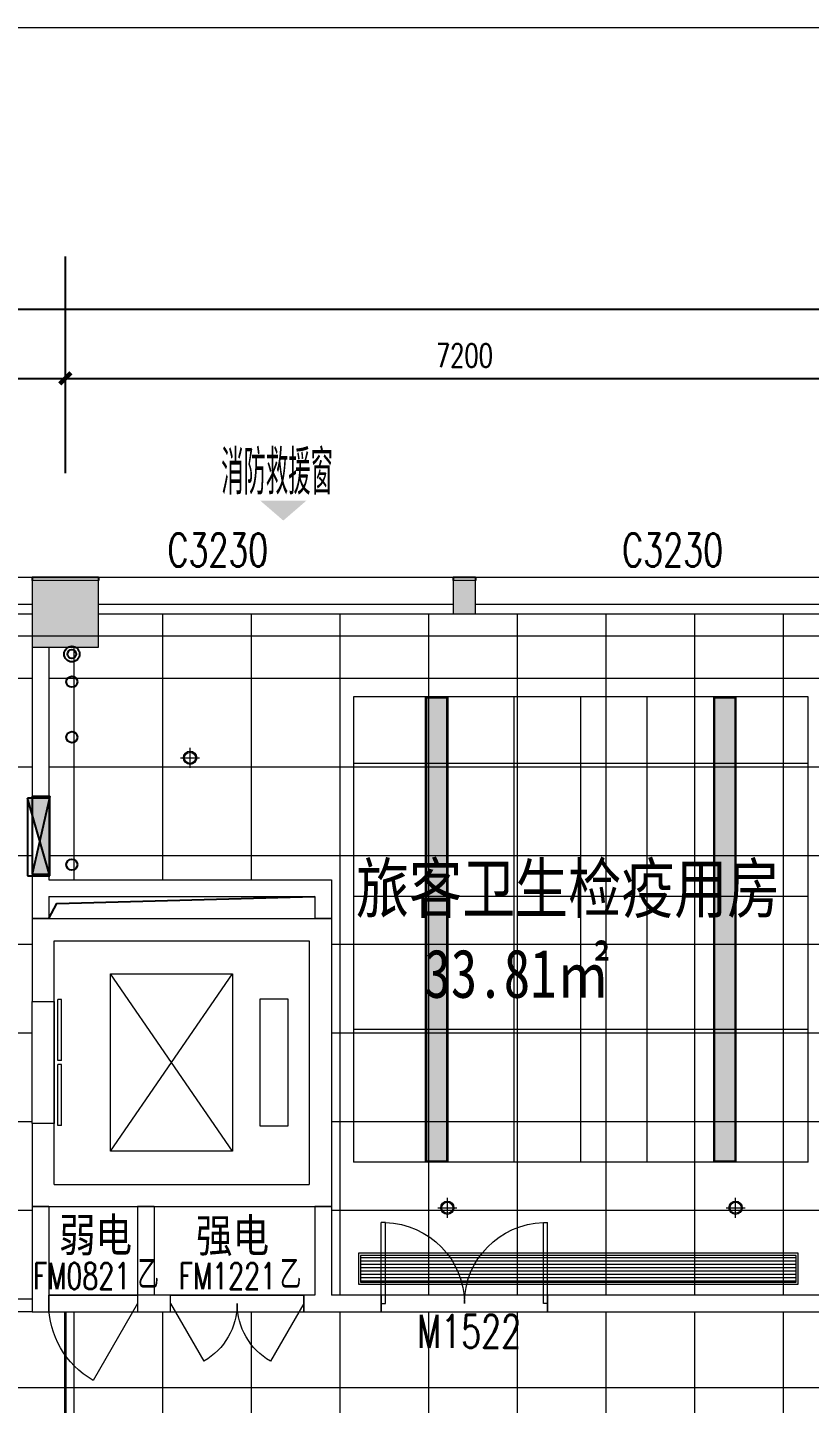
# Model space of a CAD drawing. Header units: millimetres. Extents: x 164760 to 3716174, y -1766400 to 11969.
# Drawn here: x 3505135 to 3512190, y -1637540 to -1625124 of the extents above; entities that cross this region are included whole.
import ezdxf

# ---------------------------------------------------------------- set-up
doc = ezdxf.new("R2010")
doc.units = ezdxf.units.MM
doc.header["$LTSCALE"] = 1000
doc.linetypes.add('DOTE', pattern=[2.42, 2, -0.2, 0.02, -0.2])
doc.layers.get('0').update_dxf_attribs({"color": 253, "linetype": 'CONTINUOUS'})
doc.layers.get('Defpoints').update_dxf_attribs({"color": 250, "linetype": 'CONTINUOUS', "lineweight": 0})
for name, color, linetype in [('3', 253, 'CONTINUOUS'), ('AXIS', 253, 'CONTINUOUS'), ('FC-Text Annotation', 253, 'CONTINUOUS'), ('PUB_TEXT', 253, 'CONTINUOUS'), ('SURFACE', 253, 'CONTINUOUS'), ('VPIPE-喷淋', 253, 'CONTINUOUS'), ('VPIPE-废水', 253, 'CONTINUOUS'), ('VPIPE-消防', 253, 'CONTINUOUS'), ('w-消火栓', 253, 'CONTINUOUS'), ('WINDOW_TEXT', 253, 'CONTINUOUS')]:
    doc.layers.add(name, color=color, linetype=linetype)
for name, color, linetype, lineweight in [('COLUMN', 253, 'CONTINUOUS', 0), ('DOOR【门】', 253, 'CONTINUOUS', 0), ('FC-FLOOR【地材分格】', 253, 'CONTINUOUS', 0), ('FF-Win【窗】', 253, 'CONTINUOUS', 0), ('PUB_HATCH', 253, 'CONTINUOUS', 0), ('RC-FCU【空调设备】', 253, 'CONTINUOUS', 0), ('RC-LIGHT【天花灯具】', 253, 'CONTINUOUS', 0), ('RC-Modelling【天花造型】', 253, 'CONTINUOUS', 0), ('RC-STR【天花细线】', 253, 'CONTINUOUS', 0), ('RC-Text【天花文字】', 253, 'CONTINUOUS', 0), ('STAIR', 253, 'CONTINUOUS', 0), ('TXT【平面空间文字】', 253, 'CONTINUOUS', 0), ('Wall Solid【墙柱填充】', 253, 'CONTINUOUS', 0), ('Wall【墙体】', 253, 'CONTINUOUS', 0)]:
    doc.layers.add(name, color=color, linetype=linetype, lineweight=lineweight)
doc.styles.add('_TCH_DIM_T3', font='SIMPLEX', dxfattribs={"width": 0.705882, "bigfont": 'GBCBIG'})
doc.styles.add('_TCH_WINDOW', font='SIMPLEX', dxfattribs={"bigfont": 'GBCBIG'})
doc.styles.add('DIM_FONT', font='SIMPLEX', dxfattribs={"width": 0.7, "bigfont": 'GBCBIG'})
doc.styles.get("Standard").update_dxf_attribs({"font": 'GBENOR', "bigfont": 'GBCBIG'})
doc.styles.add('宋体', font='', dxfattribs={"width": 0.7})
doc.styles.add('文字', font='')
doc.styles.get('宋体').set_extended_font_data('SimSun')
doc.styles.get('文字').set_extended_font_data('SimSun')
doc.dimstyles.new('_TCH_ARCH&&100', dxfattribs={"dimtxt": 212.5, "dimasz": 100, "dimexe": 250, "dimexo": 300, "dimgap": 100, "dimtad": 1, "dimdec": 0, "dimzin": 0, "dimdsep": 46, "dimtxsty": '_TCH_DIM_T3', "dimblk": 'ARCHTICK', "dimcen": 0.09, "dimclrt": 7, "dimazin": 2, "dimtfac": 1, "dimtdec": 0, "dimtix": 1, "dimtmove": 2, "dimatfit": 3, "dimtolj": 1, "dimtzin": 0, "dimarcsym": 0})
pattern_1 = [(180, (-2419582.972, 1481556.821), (-7.9375, -15.875), [0, -15.875])]
pattern_2 = [(0, (3778355.65, -1406196.8), (0, 800), []), (90, (3778355.65, -1406196.8), (-800, 5e-14), [])]

# ---------------------------------------------------------------- blocks, each defined once
blk = doc.blocks.new('$WINLIB2D$00000004')
for p, q in [((-0.5, 0.5), (0.5, 0.5)), ((-0.5, 0.5), (-0.5, -0.5)), ((0.5, -0.5), (0.5, 0.5)), ((-0.5, 0.2406), (0.5, 0.2406)), ((-0.5, -0.5), (0.5, -0.5))]:
    blk.add_line(p, q)
blk = doc.blocks.new('海龙_0918165925')
at = {"layer": 'PUB_HATCH'}
for points in [[(-25500, -600), (-24900, -600), (-24900, 0), (-25500, 0)], [(-21700, -300), (-21500, -300), (-21500, 0), (-21700, 0)]]:
    blk.add_hatch(color=256, dxfattribs=at).paths.add_polyline_path(points)
at = {"layer": 'COLUMN'}
for p, q in [((-24900, 0), (-25500, 0)), ((-25500, -300), (-25500, -600)), ((-24900, -600), (-24900, -300)), ((-25500, -600), (-24900, -600))]:
    blk.add_line(p, q, dxfattribs=at)
blk = doc.blocks.new('$QC001_5')
blk.add_line((-325, 200), (325, 0))
blk.add_lwpolyline([(325, 0), (325, 200), (-325, 200), (-325, 0)], close=True)
blk.add_solid([(-325, 200), (325, 200), (-325, 200), (325, 0)])
at = {"flags": 1}
for tag in ['UNIT', 'WHAT', 'SPEC']:
    blk.add_attdef(tag, (0, 0), '', height=0.001, dxfattribs=at)
blk = doc.blocks.new('$TCHSYS$LDOR22D')
for p, q in [((-0.517, 0.833), (-0.017, 0.833)), ((-0.517, 0.833), (-0.517, 0.667)), ((-0.017, 0.833), (-0.017, 0.667)), ((0.017, 0.833), (0.017, 0.667)), ((0.017, 0.833), (0.517, 0.833)), ((0.517, 0.833), (0.517, 0.667)), ((-0.517, 0.667), (-0.017, 0.667)), ((0.017, 0.667), (0.517, 0.667)), ((-0.5, 0.5), (0.5, 0.5))]:
    blk.add_line(p, q)
blk = doc.blocks.new('$DorLib2D$00000214')
at = {"color": 0}
blk.add_line((0.5, 0), (0, 0.866), dxfattribs=at)
blk.add_arc((0.5, 0), 1, 120, 180, dxfattribs=at)
blk = doc.blocks.new('$DorLib2D$00000215')
at = {"color": 0}
for p, q in [((-0.5, 0), (-0.25, 0.433)), ((0.5, 0), (0.25, 0.433))]:
    blk.add_line(p, q, dxfattribs=at)
for centre, start, end in [((-0.5, 0), 0, 60), ((0.5, 0), 120, 180)]:
    blk.add_arc(centre, 0.5, start, end, dxfattribs=at)
blk = doc.blocks.new('$DorLib2D$00000002')
for p, q in [((-0.5, 0), (-0.5, 0.4875)), ((-0.475, 0.4875), (-0.5, 0.4875)), ((-0.475, 0), (-0.475, 0.4875)), ((0.475, 0), (0.475, 0.4875)), ((0.475, 0.4875), (0.5, 0.4875)), ((0.5, 0), (0.5, 0.4875)), ((-0.5, 0), (-0.475, 0)), ((0.5, 0), (0.475, 0))]:
    blk.add_line(p, q)
at = {"lineweight": 13}
for centre, start, end in [((-0.4875, 0), 0, 88.53072), ((0.4875, 0), 91.46928, 180)]:
    blk.add_arc(centre, 0.4875, start, end, dxfattribs=at)
blk = doc.blocks.new('圆形筒灯')
at = {"color": 251, "linetype": 'DOTE', "ltscale": 43.504693}
blk.add_line((0, 91), (0, -91), dxfattribs=at)
at = {"color": 251, "linetype": 'DOTE', "ltscale": 41.297046}
blk.add_line((86, 0), (-86, 0), dxfattribs=at)
blk.add_ellipse((0, 0), major_axis=(-42.4, 42.4), ratio=1, start_param=2.355868237233172, end_param=8.639053544412757)
at = {"color": 251}
blk.add_ellipse((0, 0), major_axis=(35.4, 35.4), ratio=1, start_param=5.49871431692557, end_param=11.78189962410516, dxfattribs=at)
blk = doc.blocks.new('_ArchTick')
at = {"color": 2, "linetype": 'ByBlock', "const_width": 0.4}
blk.add_lwpolyline([(-0.5, -0.5), (0.5, 0.5)], dxfattribs=at)
blk = doc.blocks.new('*D607')
at = {"layer": 'AXIS', "color": 0, "lineweight": -2, "transparency": 16777216}
for p, q in [((3503080, -1554394), (3503080, -1553288)), ((3510280, -1554394), (3510280, -1553288)), ((3503080, -1553538), (3510280, -1553538))]:
    blk.add_line(p, q, dxfattribs=at)
at = {"layer": 'Defpoints', "color": 0, "transparency": 16777216}
for p in [(3510280, -1553538), (3503080, -1554694), (3510280, -1554694)]:
    blk.add_point(p, dxfattribs=at)
at = {"layer": 'AXIS', "color": 0, "lineweight": -2, "transparency": 16777216, "xscale": 100, "yscale": 100, "zscale": 100, "rotation": 180}
blk.add_blockref('_ArchTick', (3503080, -1553538), dxfattribs=at)
at = {"layer": 'AXIS', "color": 0, "lineweight": -2, "transparency": 16777216, "xscale": 100, "yscale": 100, "zscale": 100}
blk.add_blockref('_ArchTick', (3510280, -1553538), dxfattribs=at)
at = {"layer": 'AXIS', "color": 7, "transparency": 16777216, "insert": (3506680, -1553332), "char_height": 212.5, "attachment_point": 5, "style": '_TCH_DIM_T3'}
blk.add_mtext('\\A1;7200', dxfattribs=at)
blk = doc.blocks.new('*D608')
at = {"layer": 'AXIS', "color": 0, "lineweight": -2, "transparency": 16777216}
for p, q in [((3495880, -1554394), (3495880, -1553288)), ((3503080, -1554394), (3503080, -1553288)), ((3495880, -1553538), (3503080, -1553538))]:
    blk.add_line(p, q, dxfattribs=at)
at = {"layer": 'Defpoints', "color": 0, "transparency": 16777216}
for p in [(3503080, -1553538), (3495880, -1554694), (3503080, -1554694)]:
    blk.add_point(p, dxfattribs=at)
at = {"layer": 'AXIS', "color": 0, "lineweight": -2, "transparency": 16777216, "xscale": 100, "yscale": 100, "zscale": 100, "rotation": 180}
blk.add_blockref('_ArchTick', (3495880, -1553538), dxfattribs=at)
at = {"layer": 'AXIS', "color": 0, "lineweight": -2, "transparency": 16777216, "xscale": 100, "yscale": 100, "zscale": 100}
blk.add_blockref('_ArchTick', (3503080, -1553538), dxfattribs=at)
at = {"layer": 'AXIS', "color": 7, "transparency": 16777216, "insert": (3499480, -1553332), "char_height": 212.5, "attachment_point": 5, "style": '_TCH_DIM_T3'}
blk.add_mtext('\\A1;7200', dxfattribs=at)
blk = doc.blocks.new('*D623')
at = {"layer": 'AXIS', "color": 0, "lineweight": -2, "transparency": 16777216}
for p, q in [((3481180, -1554433), (3481180, -1552663)), ((3575380, -1554433), (3575380, -1552663)), ((3481180, -1552913), (3575380, -1552913))]:
    blk.add_line(p, q, dxfattribs=at)
at = {"layer": 'Defpoints', "color": 0, "transparency": 16777216}
for p in [(3575380, -1552913), (3481180, -1554733), (3575380, -1554733)]:
    blk.add_point(p, dxfattribs=at)
at = {"layer": 'AXIS', "color": 0, "lineweight": -2, "transparency": 16777216, "xscale": 100, "yscale": 100, "zscale": 100, "rotation": 180}
blk.add_blockref('_ArchTick', (3481180, -1552913), dxfattribs=at)
at = {"layer": 'AXIS', "color": 0, "lineweight": -2, "transparency": 16777216, "xscale": 100, "yscale": 100, "zscale": 100}
blk.add_blockref('_ArchTick', (3575380, -1552913), dxfattribs=at)
at = {"layer": 'AXIS', "color": 7, "transparency": 16777216, "insert": (3528280, -1552707), "char_height": 212.5, "attachment_point": 5, "style": '_TCH_DIM_T3'}
blk.add_mtext('\\A1;94200', dxfattribs=at)
blk = doc.blocks.new('海龍01168145')
at = {"color": 1}
for p, q in [((100, 0), (-100, 0)), ((100, -700), (-100, 0)), ((-100, 0), (-100, -700)), ((100, -700), (100, 0)), ((-100, -700), (100, -700))]:
    blk.add_line(p, q, dxfattribs=at)
blk.add_solid([(100, 0), (-100, 0), (100, -700)], dxfattribs=at)
blk = doc.blocks.new('海龙_0926164331')
at = {"layer": 'AXIS'}
blk.add_line((-25170.3, -2397.2), (-25170.3, -800), dxfattribs=at)
for p1, p2, distance, picture, middle in [((-47070.3, -3094), (47129.7, -3094), 1819.8, '*D623', (29.7, -1067.9)), ((-32370.3, -3054.5), (-25170.3, -3054.5), 1155.3, '*D608', (-28770.3, -1693)), ((-25170.3, -3054.5), (-17970.3, -3054.5), 1155.3, '*D607', (-21570.3, -1693))]:
    dim = blk.add_aligned_dim(p1=p1, p2=p2, distance=distance, dimstyle='_TCH_ARCH&&100', dxfattribs=at)
    dim.commit()
    dim.dimension.update_dxf_attribs({"geometry": picture, "text_midpoint": middle, "insert": (-3528250.3, 1551639)})

msp = doc.modelspace()

# ---------------------------------------------------------------- hatches: boundary and pattern name
at = {"layer": 'FC-FLOOR【地材分格】'}
h = msp.add_hatch(dxfattribs=at)
h.set_pattern_fill('_USER', color=256, scale=800, double=1, pattern_type=0)
h.set_pattern_definition(pattern_2)
h.paths.add_polyline_path([(3577178.4, -1636714.2), (3575935.2, -1636714.2), (3573976.9, -1636714.2), (3573376.9, -1636714.2), (3572826.9, -1636714.2), (3571326.9, -1636713.4), (3571326.9, -1636714.2), (3570576.9, -1636714.2), (3569976.9, -1636714.2), (3569576.9, -1636714.2), (3568476.9, -1636714.2), (3565041.8, -1636714.2), (3563941.8, -1636714.2), (3561222.8, -1636714.2), (3560122.8, -1636714.2), (3559398.8, -1636714.2), (3559398.8, -1630414.2), (3559376.9, -1630414.2), (3556176.9, -1630414.2), (3556176.9, -1630714.2), (3556176.9, -1633165.3), (3556176.9, -1633914.2), (3556176.9, -1635014.2), (3556176.9, -1635764.2), (3556176.9, -1636714.2), (3556026.9, -1636714.2), (3556026.9, -1636564.2), (3556026.9, -1636714.2), (3555226.9, -1636714.2), (3555226.9, -1636564.2), (3555226.9, -1636714.2), (3555151.9, -1636714.2), (3554926.9, -1636714.2), (3554926.9, -1636564.2), (3555076.9, -1636564.2), (3555076.9, -1636714.2), (3553476.9, -1636714.2), (3553476.9, -1636715.3), (3551751.9, -1636715.3), (3551751.9, -1636715.3), (3550851.9, -1636715.3), (3548752, -1636715.3), (3548752, -1636865.5), (3548602, -1636865.5), (3548602, -1636715.3), (3548601.9, -1630714.2), (3548376.9, -1630714.2), (3548376.9, -1630414.2), (3545176.9, -1630414.2), (3544976.9, -1630414.2), (3541776.9, -1630414.2), (3541776.9, -1630714.2), (3541176.9, -1630714.2), (3541176.9, -1630414.2), (3537976.9, -1630414.2), (3537776.9, -1630414.2), (3534576.9, -1630414.2), (3534576.9, -1630714.2), (3534126.9, -1630714.2), (3534126.9, -1632064.1), (3534136.9, -1632064.1), (3534136.9, -1632814.2), (3536676.9, -1632814.2), (3536676.9, -1633164.2), (3536676.9, -1635764.2), (3536676.9, -1636714.2), (3536426.9, -1636714.2), (3534126.9, -1636714.2), (3533976.9, -1636714.2), (3533976.9, -1635764.2), (3533976.9, -1635014.2), (3533976.9, -1633914.2), (3533976.9, -1633164.2), (3533976.9, -1632889.2), (3533976.9, -1630714.2), (3533976.9, -1630414.2), (3530751.9, -1630414.2), (3530751.9, -1636714.2), (3530359.9, -1636714.2), (3529259.9, -1636714.2), (3521433.8, -1636714.2), (3520335.5, -1636714.2), (3520176.9, -1636714.2), (3519576.9, -1636714.2), (3518826.9, -1636714.2), (3518826.9, -1636713), (3517326.9, -1636713), (3517326.9, -1636714.2), (3516776.9, -1636714.2), (3516176.9, -1636714.2), (3516076.9, -1636714.2), (3514976.9, -1636714.2), (3513576.9, -1636714.2), (3513576.9, -1636714.2), (3512526.9, -1636714.2), (3512526.9, -1636714.2), (3509827.2, -1636714.2), (3508327.2, -1636714.2), (3507802.2, -1636714.2), (3507626.9, -1636714.2), (3505326.9, -1636714.2), (3505176.9, -1636714.2), (3505176.9, -1635764.2), (3505176.9, -1635014.2), (3505176.9, -1633914.2), (3505176.9, -1633164.2), (3505176.9, -1632889.2), (3505176.9, -1630714.2), (3505176.9, -1630414.2), (3501951.9, -1630414.2), (3501951.9, -1636714.2), (3501649.1, -1636714.2), (3500552.4, -1636714.2), (3492635.5, -1636714.2), (3491535.5, -1636714.2), (3491376.9, -1636714.2), (3490776.9, -1636714.2), (3490026.9, -1636714.2), (3488526.9, -1636714.2), (3487976.9, -1636714.2), (3487376.9, -1636714.2), (3487326.9, -1636714.2), (3486326.9, -1636714.2), (3485176.9, -1636714.2), (3484176.9, -1636714.2), (3484176.9, -1636744.2), (3484176.9, -1638484.2), (3484176.9, -1639114.2), (3483776.9, -1639114.2), (3483776.9, -1639665.4), (3484440.4, -1639665.4), (3485940.4, -1639665.4), (3486140.4, -1639665.4), (3486140.4, -1638964.2), (3490776.9, -1638964.2), (3490776.9, -1638514.2), (3491376.9, -1638514.2), (3491376.9, -1638964.2), (3496151.9, -1638964.2), (3496151.9, -1639665.4), (3496351.9, -1639665.4), (3497851.9, -1639665.4), (3498201.9, -1639665.4), (3498201.9, -1639114.2), (3497976.9, -1639114.2), (3497976.9, -1638514.2), (3498576.9, -1638514.2), (3498576.9, -1638964.2), (3499525.2, -1638964.2), (3501025.2, -1638964.2), (3505176.9, -1638964.2), (3505176.9, -1638514.2), (3505776.9, -1638514.2), (3505776.9, -1638964.2), (3509765.2, -1638964.2), (3511265.2, -1638964.2), (3512376.9, -1638964.2), (3512376.9, -1638514.2), (3512976.9, -1638514.2), (3512976.9, -1638964.2), (3514106.7, -1638964.2), (3515606.7, -1638964.2), (3519576.9, -1638964.2), (3519576.9, -1638514.2), (3520176.9, -1638514.2), (3520176.9, -1638964.2), (3524402.6, -1638964.2), (3525902.6, -1638964.2), (3526776.9, -1638964.2), (3526776.9, -1638514.2), (3527376.9, -1638514.2), (3527376.9, -1638964.2), (3528210, -1638964.2), (3529710, -1638964.2), (3533976.9, -1638964.2), (3533976.9, -1638514.2), (3534576.9, -1638514.2), (3534576.9, -1638964.2), (3537876.9, -1638964.2), (3538648.3, -1638964.2), (3540148.3, -1638964.2), (3541176.9, -1638964.2), (3541176.9, -1638514.2), (3541776.9, -1638514.2), (3541776.9, -1638964.2), (3544326.9, -1638964.2), (3545826.9, -1638964.2), (3548376.9, -1638964.2), (3548376.9, -1638514.2), (3548602, -1638514.2), (3548602, -1638365.5), (3548752, -1638365.5), (3548752, -1638514.2), (3548976.9, -1638514.2), (3548976.9, -1638964.2), (3549079.2, -1638964.2), (3549079.2, -1638964.2), (3549981.8, -1638964.2), (3554572, -1638964.2), (3554572, -1638964.2), (3555474.6, -1638964.2), (3555576.9, -1638964.2), (3555576.9, -1638514.2), (3556176.9, -1638514.2), (3556176.9, -1638964.2), (3556275, -1638964.2), (3556275, -1638964.2), (3557175, -1638964.2), (3561151.4, -1638964.2), (3562251.4, -1638964.2), (3562776.9, -1638964.2), (3562776.9, -1638514.2), (3563376.9, -1638514.2), (3563376.9, -1638964.2), (3563902.5, -1638964.2), (3565002.5, -1638964.2), (3568351.4, -1638964.2), (3569451.4, -1638964.2), (3569976.9, -1638964.2), (3569976.9, -1638514.2), (3570576.9, -1638514.2), (3570576.9, -1638964.2), (3575551.4, -1638964.2), (3576651.4, -1638964.2), (3577176.9, -1638964.2), (3577176.9, -1638484.2), (3577178.4, -1638484.2)])
h = msp.add_hatch(dxfattribs=at)
h.set_pattern_fill('_USER', color=256, scale=800, double=1, pattern_type=0)
h.set_pattern_definition(pattern_2)
h.paths.add_polyline_path([(3512376.9, -1630714.2), (3512376.9, -1630414.2), (3509176.9, -1630414.2), (3508976.9, -1630414.2), (3505776.9, -1630414.2), (3505776.9, -1630714.2), (3505326.9, -1630714.2), (3505326.9, -1632064.1), (3505336.9, -1632064.1), (3505336.9, -1632764.2), (3505326.9, -1632814.2), (3507876.9, -1632814.2), (3507876.9, -1633164.2), (3507876.9, -1635764.2), (3507876.9, -1636564.2), (3508327.2, -1636564.2), (3509827.2, -1636564.2), (3512376.9, -1636564.2)])
at = {"layer": 'RC-FCU【空调设备】'}
h = msp.add_hatch(dxfattribs=at)
h.set_pattern_fill('_USER', color=8, scale=30, angle=360, pattern_type=0)
h.set_pattern_definition([(360, (-5879195.615, -1194712.362), (7e-15, 30), [])])
h.paths.add_polyline_path([(3512069.6, -1636204.2), (3512069.6, -1636444.2), (3508140.1, -1636444.2), (3508140.1, -1636204.2)])
at = {"layer": 'RC-LIGHT【天花灯具】'}
h = msp.add_hatch(dxfattribs=at)
h.set_pattern_fill('DOTS', color=8, scale=10, angle=180)
h.set_pattern_definition(pattern_1)
h.paths.add_polyline_path([(3508916.9, -1635354.2), (3508736.9, -1635354.2), (3508736.9, -1631174.2), (3508916.9, -1631174.2)])
h = msp.add_hatch(dxfattribs=at)
h.set_pattern_fill('DOTS', color=8, scale=10, angle=180)
h.set_pattern_definition(pattern_1)
h.paths.add_polyline_path([(3511516.9, -1635354.2), (3511336.9, -1635354.2), (3511336.9, -1631174.2), (3511516.9, -1631174.2)])

# ---------------------------------------------------------------- linework, layer by layer
at = {"layer": '3'}
msp.add_lwpolyline([(3505326.9, -1633164.2), (3505401, -1633027.9), (3507726.9, -1632964.2)], dxfattribs=at)
at = {"layer": 'DOOR【门】'}
for p, q in [((3505326.9, -1636564.2), (3506126.9, -1636564.2)), ((3506426.9, -1636564.2), (3507626.9, -1636564.2)), ((3505326.9, -1636714.2), (3506126.9, -1636714.2)), ((3506426.9, -1636714.2), (3507626.9, -1636714.2))]:
    msp.add_line(p, q, dxfattribs=at)
at = {"layer": 'FC-FLOOR【地材分格】', "color": 3}
for points in [[(3505176.9, -1633914.2), (3505376.9, -1633914.2), (3505376.9, -1635014.2), (3505176.9, -1635014.2)], [(3505326.9, -1636714.2), (3507626.9, -1636714.2), (3507626.9, -1636564.2), (3505326.9, -1636564.2)], [(3508327.2, -1636714.2), (3509827.2, -1636714.2), (3509827.2, -1636564.2), (3508327.2, -1636564.2)]]:
    msp.add_lwpolyline(points, close=True, dxfattribs=at)
at = {"layer": 'RC-FCU【空调设备】'}
msp.add_lwpolyline([(3508120.1, -1636184.2), (3508120.1, -1636464.2), (3512089.6, -1636464.2), (3512089.6, -1636184.2)], close=True, dxfattribs=at)
at = {"layer": 'RC-FCU【空调设备】', "color": 8}
msp.add_lwpolyline([(3508140.1, -1636204.2), (3508140.1, -1636444.2), (3512069.6, -1636444.2), (3512069.6, -1636204.2)], close=True, dxfattribs=at)
at = {"layer": 'RC-LIGHT【天花灯具】'}
for points in [[(3508926.9, -1635364.2), (3508726.9, -1635364.2), (3508726.9, -1631164.2), (3508926.9, -1631164.2)], [(3511526.9, -1635364.2), (3511326.9, -1635364.2), (3511326.9, -1631164.2), (3511526.9, -1631164.2)]]:
    msp.add_lwpolyline(points, close=True, dxfattribs=at)
at = {"layer": 'RC-LIGHT【天花灯具】', "color": 8}
for points in [[(3508916.9, -1635354.2), (3508736.9, -1635354.2), (3508736.9, -1631174.2), (3508916.9, -1631174.2)], [(3511516.9, -1635354.2), (3511336.9, -1635354.2), (3511336.9, -1631174.2), (3511516.9, -1631174.2)]]:
    msp.add_lwpolyline(points, close=True, dxfattribs=at)
at = {"layer": 'RC-Modelling【天花造型】'}
for p, q in [((3490776.9, -1630614.2), (3562776.9, -1630614.2)), ((3512176.9, -1631164.2), (3508076.9, -1631164.2)), ((3508076.9, -1631164.2), (3508076.9, -1635364.2)), ((3512176.9, -1635364.2), (3512176.9, -1631164.2)), ((3512176.9, -1635364.2), (3508076.9, -1635364.2))]:
    msp.add_line(p, q, dxfattribs=at)
msp.add_lwpolyline([(3505176.9, -1636714.2), (3504976.9, -1636714.2), (3504976.9, -1630664.2)], dxfattribs=at)
for points in [[(3505176.9, -1633914.2), (3505376.9, -1633914.2), (3505376.9, -1635014.2), (3505176.9, -1635014.2)], [(3505326.9, -1636714.2), (3507626.9, -1636714.2), (3507626.9, -1636564.2), (3505326.9, -1636564.2)], [(3508327.2, -1636714.2), (3509827.2, -1636714.2), (3509827.2, -1636564.2), (3508327.2, -1636564.2)]]:
    msp.add_lwpolyline(points, close=True, dxfattribs=at)
at = {"layer": 'RC-STR【天花细线】'}
for p, q in [((3508726.9, -1635364.2), (3508726.9, -1631164.2)), ((3508926.9, -1635364.2), (3508926.9, -1631164.2)), ((3509526.9, -1635364.2), (3509526.9, -1631164.2)), ((3510126.9, -1635364.2), (3510126.9, -1631164.2)), ((3510726.9, -1635364.2), (3510726.9, -1631164.2)), ((3511326.9, -1635364.2), (3511326.9, -1631164.2)), ((3511526.9, -1635364.2), (3511526.9, -1631164.2)), ((3512176.9, -1631764.2), (3508076.9, -1631764.2)), ((3512176.9, -1632964.2), (3508076.9, -1632964.2)), ((3512176.9, -1634164.2), (3508076.9, -1634164.2))]:
    msp.add_line(p, q, dxfattribs=at)
msp.add_lwpolyline([(3505471.9, -1636715.3), (3505481.9, -1636715.3), (3505481.9, -1638515.3), (3505471.9, -1638515.3)], close=True, dxfattribs=at)
at = {"layer": 'RC-Text【天花文字】', "color": 3}
msp.add_lwpolyline([(3475717.9, -1625124.3), (3594147.7, -1625124.3), (3594147.7, -1658925.5), (3475717.9, -1658925.5)], close=True, dxfattribs=at)
at = {"layer": 'STAIR'}
for p, q in [((3505884.2, -1635264.2), (3506984.2, -1633664.2)), ((3506984.2, -1635264.2), (3505884.2, -1633664.2)), ((3505884.2, -1633664.2), (3506984.2, -1633664.2)), ((3505884.2, -1635264.2), (3505884.2, -1633664.2)), ((3506984.2, -1633664.2), (3506984.2, -1635264.2)), ((3507234.2, -1633889.2), (3507484.2, -1633889.2)), ((3507234.2, -1635039.2), (3507234.2, -1633889.2)), ((3507484.2, -1633889.2), (3507484.2, -1635039.2)), ((3507484.2, -1635039.2), (3507234.2, -1635039.2)), ((3506984.2, -1635264.2), (3505884.2, -1635264.2))]:
    msp.add_line(p, q, dxfattribs=at)
at = {"layer": 'SURFACE'}
for p, q in [((3505176.9, -1630084.2), (3505176.9, -1630114.2)), ((3505176.9, -1630084.2), (3505476.9, -1630084.2)), ((3505476.9, -1630084.2), (3505776.9, -1630084.2)), ((3505776.9, -1630084.2), (3505776.9, -1630114.2)), ((3508976.9, -1630084.2), (3508976.9, -1630114.2)), ((3508976.9, -1630084.2), (3509176.9, -1630084.2)), ((3509176.9, -1630084.2), (3509176.9, -1630114.2))]:
    msp.add_line(p, q, dxfattribs=at)
at = {"layer": 'VPIPE-喷淋'}
for centre in [(3505535.5, -1631028), (3505535.5, -1631528)]:
    msp.add_circle(centre, 50, dxfattribs=at)
at = {"layer": 'VPIPE-废水'}
for radius in [70, 40]:
    msp.add_circle((3505535.5, -1630778), radius, dxfattribs=at)
at = {"layer": 'VPIPE-消防'}
msp.add_circle((3505535.5, -1632678), 50, dxfattribs=at)
at = {"layer": 'Wall Solid【墙柱填充】', "color": 9}
msp.add_solid([(3507650.9, -1629394.1), (3507443.2, -1629573.2), (3507235.6, -1629394.1), (3507443.2, -1629573.2)], dxfattribs=at)
at = {"layer": 'Wall【墙体】', "color": 9}
for p, q in [((3509176.9, -1630114.2), (3508976.9, -1630114.2)), ((3508976.9, -1630114.2), (3508976.9, -1630414.2)), ((3509176.9, -1630414.2), (3509176.9, -1630114.2)), ((3508976.9, -1630414.2), (3509176.9, -1630414.2)), ((3505176.9, -1630714.2), (3505176.9, -1632889.2)), ((3505326.9, -1630714.2), (3505326.9, -1632814.2)), ((3505326.9, -1632814.2), (3507876.9, -1632814.2)), ((3507876.9, -1632814.2), (3507876.9, -1633164.2)), ((3505176.9, -1632889.2), (3505176.9, -1633164.2)), ((3505326.9, -1632964.2), (3507726.9, -1632964.2)), ((3505326.9, -1632964.2), (3505326.9, -1633164.2)), ((3507726.9, -1632964.2), (3507726.9, -1633164.2)), ((3505176.9, -1633164.2), (3507876.9, -1633164.2)), ((3505176.9, -1633164.2), (3505176.9, -1633914.2)), ((3505326.9, -1633164.2), (3505176.9, -1633164.2)), ((3507876.9, -1633164.2), (3507726.9, -1633164.2)), ((3507876.9, -1633164.2), (3507876.9, -1635764.2)), ((3505376.9, -1633364.2), (3507676.9, -1633364.2)), ((3505376.9, -1633914.2), (3505376.9, -1633364.2)), ((3507676.9, -1633364.2), (3507676.9, -1635564.2)), ((3505176.9, -1633914.2), (3505376.9, -1633914.2)), ((3505376.9, -1635014.2), (3505176.9, -1635014.2)), ((3505176.9, -1635014.2), (3505176.9, -1635764.2)), ((3505376.9, -1635564.2), (3505376.9, -1635014.2)), ((3505376.9, -1635564.2), (3507676.9, -1635564.2)), ((3505176.9, -1635764.2), (3507876.9, -1635764.2)), ((3505176.9, -1635764.2), (3505176.9, -1636714.2)), ((3505326.9, -1635764.2), (3505176.9, -1635764.2)), ((3505326.9, -1635764.2), (3505326.9, -1636564.2)), ((3506126.9, -1635764.2), (3506126.9, -1636564.2)), ((3506276.9, -1635764.2), (3506126.9, -1635764.2)), ((3506276.9, -1635764.2), (3506276.9, -1636564.2)), ((3507726.9, -1635764.2), (3507726.9, -1636564.2)), ((3507876.9, -1635764.2), (3507726.9, -1635764.2)), ((3507876.9, -1635764.2), (3507876.9, -1636564.2)), ((3505326.9, -1636714.2), (3505326.9, -1636564.2)), ((3506126.9, -1636564.2), (3506126.9, -1636714.2)), ((3506426.9, -1636564.2), (3506276.9, -1636564.2)), ((3506426.9, -1636714.2), (3506426.9, -1636564.2)), ((3507726.9, -1636564.2), (3507626.9, -1636564.2)), ((3507626.9, -1636564.2), (3507626.9, -1636714.2)), ((3508327.2, -1636564.2), (3507877.2, -1636564.2)), ((3508327.2, -1636714.2), (3508327.2, -1636564.2)), ((3512376.9, -1636564.2), (3509827.2, -1636564.2)), ((3509827.2, -1636564.2), (3509827.2, -1636714.2)), ((3505176.9, -1636714.2), (3505326.9, -1636714.2)), ((3506126.9, -1636714.2), (3506201.9, -1636714.2)), ((3506201.9, -1636714.2), (3506426.9, -1636714.2)), ((3507626.9, -1636714.2), (3507801.9, -1636714.2)), ((3507802.2, -1636714.2), (3508327.2, -1636714.2)), ((3509827.2, -1636714.2), (3512526.9, -1636714.2))]:
    msp.add_line(p, q, dxfattribs=at)

# ---------------------------------------------------------------- block references
msp.add_blockref('海龍01168145', (3505235.5, -1632078))
at = {"layer": 'AXIS'}
msp.add_blockref('海龙_0926164331', (3530647.2, -1626391.1), dxfattribs=at)
at = {"layer": 'COLUMN'}
msp.add_blockref('海龙_0918165925', (3530676.9, -1630114.2), dxfattribs=at)
at = {"layer": 'DOOR【门】'}
for name, p, xscale, yscale, zscale, rotation in [('$TCHSYS$LDOR22D', (3505276.9, -1634464.2), -1100, 200, -1100, 270), ('$DorLib2D$00000214', (3505726.9, -1636639.2), -800, 800, 800, 180), ('$DorLib2D$00000215', (3507026.9, -1636639.2), -1200, 1200, 1200, 180)]:
    msp.add_blockref(name, p, dxfattribs=dict(at, xscale=xscale, yscale=yscale, zscale=zscale, rotation=rotation))
ref = msp.add_blockref('$DorLib2D$00000002', (3509077.2, -1636639.2), dxfattribs=dict(at, xscale=-1500, yscale=1500, zscale=1500))
ref.add_attrib('A', 'M1522', (3508652.2, -1637037.9), dxfattribs={"layer": 'WINDOW_TEXT', "height": 297.5, "style": '_TCH_WINDOW', "width": 0.705882})
at = {"layer": 'FF-Win【窗】'}
ref = msp.add_blockref('$WINLIB2D$00000004', (3503576.9, -1630249.2), dxfattribs=dict(at, xscale=3200, yscale=-330, zscale=3200))
ref.add_attrib('A', 'C3230', (3503301.7, -1629987.9), dxfattribs={"layer": 'WINDOW_TEXT', "height": 297.5, "style": '_TCH_WINDOW', "width": 0.705882})
ref = msp.add_blockref('$WINLIB2D$00000004', (3507376.9, -1630249.2), dxfattribs=dict(at, xscale=3200, yscale=-330, zscale=3200))
ref.add_attrib('A', 'C3230', (3506398.5, -1629987.9), dxfattribs={"layer": 'WINDOW_TEXT', "height": 297.5, "style": '_TCH_WINDOW', "width": 0.705882})
ref = msp.add_blockref('$WINLIB2D$00000004', (3510776.9, -1630249.2), dxfattribs=dict(at, xscale=3200, yscale=-330, zscale=3200))
ref.add_attrib('A', 'C3230', (3510501.7, -1629987.9), dxfattribs={"layer": 'WINDOW_TEXT', "height": 297.5, "style": '_TCH_WINDOW', "width": 0.705882})
at = {"layer": 'RC-LIGHT【天花灯具】', "rotation": 180}
for p in [(3506601.9, -1631714.2), (3508923.1, -1635774.2), (3511523.1, -1635774.2)]:
    msp.add_blockref('圆形筒灯', p, dxfattribs=at)
at = {"layer": 'w-消火栓', "xscale": 1.077000000048428, "yscale": 0.8000000000465661, "rotation": 270}
msp.add_blockref('$QC001_5', (3505176.9, -1632414.2), dxfattribs=at)

# ---------------------------------------------------------------- texts
at = {"layer": 'FC-Text Annotation', "style": '文字', "width": 0.8}
for s, p in [('旅客卫生检疫用房', (3508098.9, -1633111.6)), ('33.81㎡', (3508715.9, -1633879.8))]:
    msp.add_text(s, height=438.58, dxfattribs=at).set_placement(p)
at = {"layer": 'PUB_TEXT', "style": '宋体', "width": 0.8}
for s, p in [('弱电', (3505419.2, -1636170.9)), ('强电', (3506655.7, -1636174.5))]:
    msp.add_text(s, height=302.11, dxfattribs=at).set_placement(p)
at = {"layer": 'TXT【平面空间文字】', "color": 9, "insert": (3507890.8, -1628938.2), "char_height": 400, "width": 7488.412, "attachment_point": 3, "style": 'DIM_FONT'}
msp.add_mtext('消防救援窗', dxfattribs=at)
at = {"layer": 'WINDOW_TEXT', "style": '_TCH_WINDOW', "width": 0.705882}
for s, p in [('FM0821', (3505183.4, -1636509.2)), ('FM1221', (3506499.4, -1636509.2))]:
    msp.add_text(s, height=238, dxfattribs=at).set_placement(p)
at = {"layer": 'WINDOW_TEXT', "style": '_TCH_WINDOW'}
for p in [(3506127.4, -1636509.2), (3507411.4, -1636509.2)]:
    msp.add_text('乙', height=270.1, dxfattribs=at).set_placement(p)

doc.saveas('drawing.dxf')
